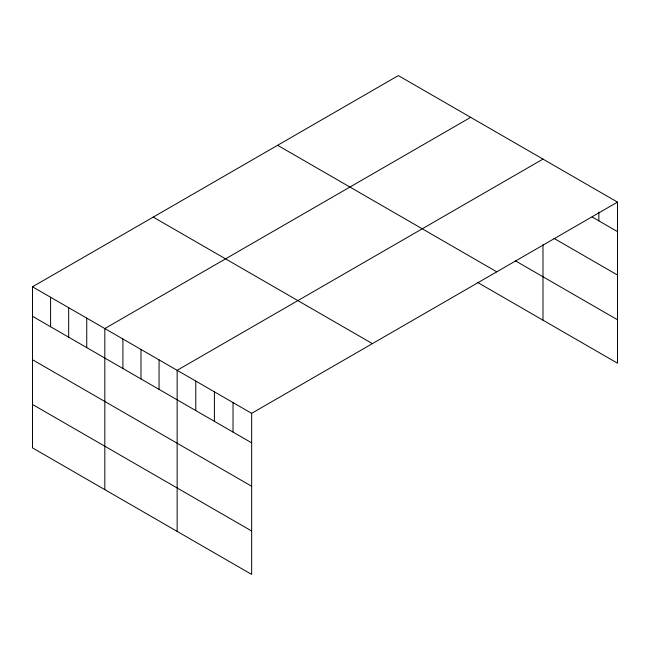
<?xml version="1.0" encoding="UTF-8"?>
<svg xmlns="http://www.w3.org/2000/svg" width="650" height="650" viewBox="0 0 650 650"><rect width="100%" height="100%" fill="white"/><g stroke="black" fill="none" stroke-linecap="round" stroke-linejoin="round"><path stroke-width="0.97" d="M32.5 286.804L251.656 413.335L251.656 574.413L32.5 447.882L32.5 286.804L398.344 75.587L617.5 202.118L617.5 363.196L477.555 282.401M470.665 117.341L104.821 328.559L104.821 489.637M542.986 159.096L177.141 370.313L177.141 531.391M251.656 413.335L617.5 202.118M592.101 216.954L617.5 231.619M553.995 238.379L617.5 275.039M515.434 260.853L617.5 319.776M277.615 145.291L496.771 271.822M153.229 217.1L372.385 343.631M32.5 316.306L251.656 442.837M32.5 359.726L251.656 486.257M32.5 404.463L251.656 530.993M598.869 212.014L598.869 220.87M542.986 244.668L542.986 320.174M233.033 402.577L233.033 432.087M214.403 391.828L214.403 421.33M195.772 381.071L195.772 410.572M159.063 359.873L159.063 389.382M140.985 349.44L140.985 378.942M122.907 338.999L122.907 368.501M86.743 318.118L86.743 347.628M68.664 307.686L68.664 337.188M50.578 297.245L50.578 326.747"/></g></svg>
